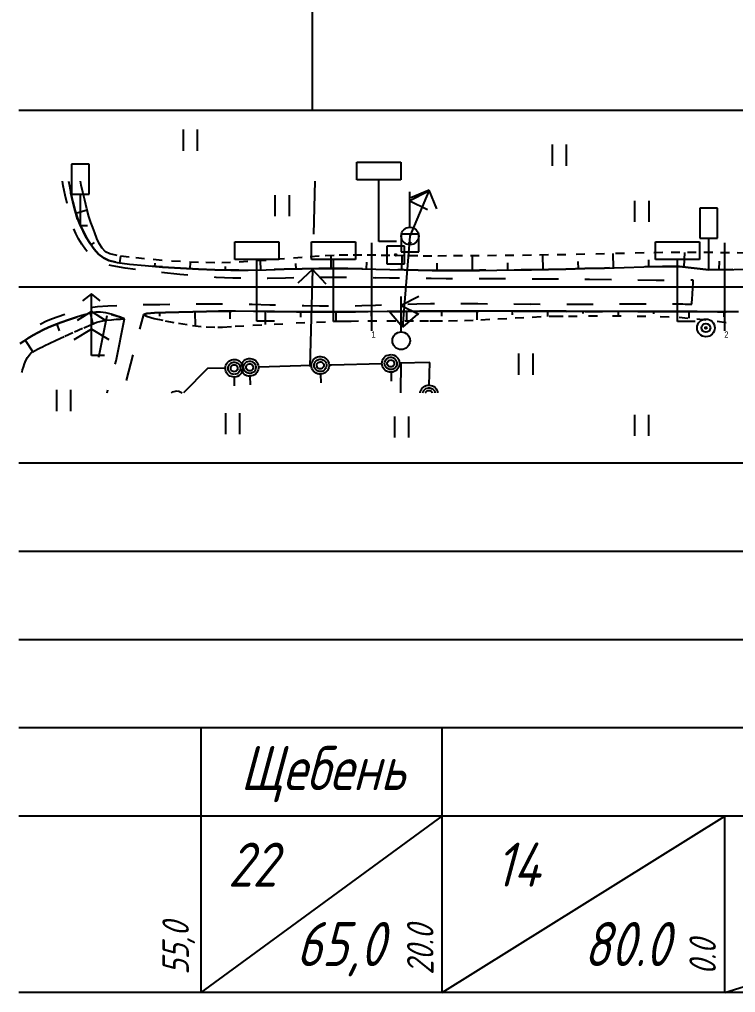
# Model space of a CAD drawing. Extents: x 2172 to 5772, y -842 to -248.
# Drawn here: x 2267.3 to 2307.8, y -662.5 to -607.3 of the extents above; entities that cross this region are included whole.
import ezdxf

# ---------------------------------------------------------------- set-up
doc = ezdxf.new("R2010")
doc.units = 0
doc.header["$MEASUREMENT"] = 0
for name, pattern in [('CONTI', [0]), ('STROT', [1.7, 0.5, -1.2]), ('TP0', [0])]:
    doc.linetypes.add(name, pattern=pattern)
doc.layers.get('0').update_dxf_attribs({"linetype": 'CONTINUOUS'})
for name, color, linetype in [('DEFAULT', 7, 'CONTI'), ('OTKOSDEFAULT', 32, 'CONTI'), ('SIT_LDEFAULT', 7, 'CONTI'), ('USLZNDEFAULT', 7, 'CONTI'), ('ОТМЕТКИ_КЮВЕТОВ', 7, 'CONTINUOUS')]:
    doc.layers.add(name, color=color, linetype=linetype)
doc.styles.add('SHRFT', font='TXT', dxfattribs={"width": 8.75})
doc.styles.add('ГОСТ', font='gost.TTF', dxfattribs={"oblique": 15, "height": 1})

# ---------------------------------------------------------------- blocks, each defined once
blk = doc.blocks.new('BL_22')
at = {"color": 0}
for radius in [2.5, 1.25, 0.25]:
    blk.add_circle((0, 0), radius, dxfattribs=at)
blk = doc.blocks.new('BL_13')
at = {"color": 0}
for p, q in [((-6.25, 17.5), (-6.25, 22.5)), ((-6.25, 22.5), (6.25, 22.5)), ((6.25, 22.5), (6.25, 17.5)), ((0, 17.5), (-6.25, 17.5)), ((0, 0), (0, 17.5)), ((6.25, 17.5), (0, 17.5)), ((5, 0), (0, 0))]:
    blk.add_line(p, q, dxfattribs=at)
blk = doc.blocks.new('BL_12')
at = {"color": 0}
for p, q in [((2.5, 17.5), (-2.5, 17.5)), ((-2.5, 17.5), (-2.5, 9)), ((2.5, 9), (2.5, 17.5)), ((-2.5, 9), (0, 9)), ((0, 0), (0, 9)), ((0, 9), (2.5, 9)), ((2, 0), (0, 0))]:
    blk.add_line(p, q, dxfattribs=at)
blk = doc.blocks.new('BL_4017')
at = {"color": 0}
for p, q in [((0, 2.5), (0, 12.5)), ((5, 12.5), (0, 10)), ((0, 10), (5, 7.5))]:
    blk.add_line(p, q, dxfattribs=at)
blk.add_circle((0, 0), 2.5, dxfattribs=at)
blk = doc.blocks.new('BL_105')
at = {"color": 0}
for p, q in [((0, 17.5), (-2.5, 15.5)), ((0, 12.5), (0, 17.5)), ((2.5, 15.5), (0, 17.5)), ((0, 12.5), (-4, 10)), ((0, 7.5), (0, 12.5)), ((4, 10), (0, 12.5)), ((0, 7.5), (-5, 4.5)), ((0, 0), (0, 7.5)), ((5, 4.5), (0, 7.5)), ((3.75, 0), (0, 0))]:
    blk.add_line(p, q, dxfattribs=at)
blk = doc.blocks.new('BL_27')
at = {"color": 0}
for p, q in [((2.5, 2.5), (-2.5, 2.5)), ((-2.5, 2.5), (-2.5, -2.5)), ((2.5, -2.5), (2.5, 2.5)), ((-2.5, -2.5), (2.5, -2.5))]:
    blk.add_line(p, q, dxfattribs=at)
blk.add_circle((0, 0), 0.25, dxfattribs=at)
blk = doc.blocks.new('BL_2011')
at = {"color": 0}
for p, q in [((0, 0), (0, 6)), ((4, 0), (4, 6))]:
    blk.add_line(p, q, dxfattribs=at)

msp = doc.modelspace()

# ---------------------------------------------------------------- linework, layer by layer
at = {"linetype": 'Continuous'}
msp.add_line((2283.848, -600.221), (2283.848, -612.478), dxfattribs=at)
at = {"linetype": 'TP0'}
for p, q in [((3107.228, -612.478), (2267.228, -612.478)), ((3107.228, -632.478), (2267.228, -632.478)), ((3107.228, -642.478), (2267.228, -642.478)), ((3107.228, -647.478), (2267.228, -647.478)), ((3107.228, -652.478), (2267.228, -652.478)), ((3107.228, -662.478), (2267.228, -662.478))]:
    msp.add_line(p, q, dxfattribs=at)
at = {"layer": 'DEFAULT', "color": 12, "linetype": 'CONTI'}
for p, q in [((2287.228, -624.978), (2287.228, -619.978)), ((2307.228, -624.979), (2307.228, -619.978)), ((2267.228, -622.478), (2362.546, -622.478))]:
    msp.add_line(p, q, dxfattribs=at)
at = {"layer": 'OTKOSDEFAULT', "color": 32}
for p, q in [((2270.05, -616.478, 43.195), (2270.099, -616.748, 43.193)), ((2270.099, -616.748, 43.193), (2270.184, -617.166, 43.191)), ((2270.184, -617.166, 43.191), (2270.294, -617.656, 43.187)), ((2270.294, -617.656, 43.187), (2270.423, -618.165, 43.184)), ((2270.423, -618.165, 43.184), (2270.567, -618.637, 43.181)), ((2270.464, -618.301), (2271.098, -618.109)), ((2270.567, -618.637, 43.181), (2270.722, -619.018, 43.178)), ((2270.722, -619.018, 43.178), (2270.888, -619.347, 43.169)), ((2270.888, -619.347, 43.169), (2271.071, -619.69, 43.159)), ((2271.071, -619.69, 43.159), (2271.275, -620.026, 43.149)), ((2271.325, -620.098), (2271.513, -619.969)), ((2271.275, -620.026, 43.149), (2271.499, -620.341, 43.14)), ((2271.499, -620.341, 43.14), (2271.751, -620.617, 43.131)), ((2271.751, -620.617, 43.131), (2272.027, -620.838, 43.122)), ((2272.027, -620.838, 43.122), (2272.334, -620.985, 43.114)), ((2272.334, -620.985, 43.114), (2272.8, -621.089, 43.121)), ((2272.956, -621.111), (2273.018, -620.734)), ((2276.941, -621.448), (2276.96, -621.074)), ((2280.94, -621.513), (2280.931, -620.998)), ((2284.938, -621.432), (2284.938, -620.702)), ((2286.938, -621.464), (2286.948, -621.073)), ((2288.94, -621.519), (2288.96, -620.712)), ((2292.938, -621.543), (2292.933, -620.717)), ((2296.937, -621.497), (2296.923, -620.675)), ((2298.937, -621.453), (2298.925, -621.048)), ((2300.935, -621.395), (2300.913, -620.594)), ((2302.934, -621.342), (2302.925, -620.947)), ((2304.93, -621.347), (2304.973, -620.529)), ((2306.921, -621.501), (2306.942, -621.022)), ((2272.8, -621.089, 43.121), (2273.502, -621.186, 43.132)), ((2273.502, -621.186, 43.132), (2274.381, -621.273, 43.145)), ((2274.381, -621.273, 43.145), (2275.369, -621.352, 43.16)), ((2274.945, -621.318), (2274.959, -621.131)), ((2275.369, -621.352, 43.16), (2276.4, -621.418, 43.175)), ((2276.4, -621.418, 43.175), (2277.41, -621.472, 43.19)), ((2277.41, -621.472, 43.19), (2278.334, -621.511, 43.204)), ((2278.334, -621.511, 43.204), (2279.24, -621.529, 43.211)), ((2278.94, -621.523), (2278.943, -621.315)), ((2279.24, -621.529, 43.211), (2280.222, -621.526, 43.219)), ((2280.222, -621.526, 43.219), (2281.245, -621.508, 43.227)), ((2281.245, -621.508, 43.227), (2282.273, -621.483, 43.236)), ((2282.273, -621.483, 43.236), (2283.278, -621.458, 43.244)), ((2282.938, -621.466), (2282.93, -621.151)), ((2283.278, -621.458, 43.244), (2284.224, -621.438, 43.251)), ((2284.224, -621.438, 43.251), (2285.077, -621.432, 43.258)), ((2285.077, -621.432, 43.258), (2285.873, -621.441, 43.275)), ((2285.873, -621.441, 43.275), (2286.669, -621.456, 43.292)), ((2286.669, -621.456, 43.292), (2287.463, -621.477, 43.309)), ((2287.463, -621.477, 43.309), (2288.26, -621.5, 43.326)), ((2288.26, -621.5, 43.326), (2289.056, -621.521, 43.343)), ((2289.056, -621.521, 43.343), (2289.851, -621.539, 43.36)), ((2289.851, -621.539, 43.36), (2290.647, -621.547, 43.377)), ((2290.647, -621.547, 43.377), (2291.481, -621.55, 43.385)), ((2290.939, -621.548), (2290.941, -621.138)), ((2291.481, -621.55, 43.385), (2292.381, -621.546, 43.393)), ((2292.381, -621.546, 43.393), (2293.33, -621.541, 43.401)), ((2293.33, -621.541, 43.401), (2294.308, -621.532, 43.41)), ((2294.308, -621.532, 43.41), (2295.297, -621.521, 43.419)), ((2294.937, -621.524), (2294.932, -621.112)), ((2295.297, -621.521, 43.419), (2296.281, -621.507, 43.428)), ((2296.281, -621.507, 43.428), (2297.24, -621.493, 43.437)), ((2297.24, -621.493, 43.437), (2298.231, -621.473, 43.449)), ((2298.231, -621.473, 43.449), (2299.299, -621.443, 43.462)), ((2299.299, -621.443, 43.462), (2300.412, -621.411, 43.475)), ((2300.412, -621.411, 43.475), (2301.537, -621.378, 43.488)), ((2301.537, -621.378, 43.488), (2302.642, -621.348, 43.502)), ((2302.642, -621.348, 43.502), (2303.697, -621.327, 43.514)), ((2303.697, -621.327, 43.514), (2304.668, -621.317, 43.526)), ((2304.668, -621.317, 43.526), (2306.32, -621.508, 43.647)), ((2306.32, -621.508, 43.647), (2311.098, -621.454, 43.58)), ((2270.052, -624.346, 43.138), (2269.609, -624.504, 43.134)), ((2270.507, -624.194, 43.142), (2270.052, -624.346, 43.138)), ((2270.941, -624.062, 43.145), (2270.507, -624.194, 43.142)), ((2271.317, -623.961, 43.149), (2270.941, -624.062, 43.145)), ((2271.278, -623.972), (2271.418, -624.576)), ((2271.602, -623.908, 43.151), (2271.317, -623.961, 43.149)), ((2271.859, -623.91, 43.142), (2271.602, -623.908, 43.151)), ((2272.155, -623.958, 43.131), (2271.859, -623.91, 43.142)), ((2272.46, -624.033, 43.12), (2272.155, -623.958, 43.131)), ((2272.749, -624.122, 43.11), (2272.46, -624.033, 43.12)), ((2272.991, -624.204, 43.101), (2272.749, -624.122, 43.11)), ((2273.156, -624.267, 43.095), (2272.991, -624.204, 43.101)), ((2273.219, -624.291, 43.092), (2273.156, -624.267, 43.095)), ((2274.48, -623.994, 43.128), (2274.317, -624.05, 43.126)), ((2274.912, -623.954, 43.132), (2274.48, -623.994, 43.128)), ((2275.54, -623.926, 43.138), (2274.912, -623.954, 43.132)), ((2275.198, -623.941), (2275.209, -624.139)), ((2276.291, -623.907, 43.145), (2275.54, -623.926, 43.138)), ((2277.092, -623.891, 43.153), (2276.291, -623.907, 43.145)), ((2277.869, -623.872, 43.16), (2277.092, -623.891, 43.153)), ((2277.196, -623.887), (2277.214, -624.679)), ((2278.546, -623.849, 43.167), (2277.869, -623.872, 43.16)), ((2278.809, -623.851, 43.171), (2278.546, -623.849, 43.167)), ((2279.513, -623.858, 43.181), (2278.809, -623.851, 43.171)), ((2279.193, -623.855), (2279.188, -624.293)), ((2280.527, -623.866, 43.196), (2279.513, -623.858, 43.181)), ((2281.721, -623.876, 43.213), (2280.527, -623.866, 43.196)), ((2281.192, -623.872), (2281.187, -624.617)), ((2282.966, -623.884, 43.231), (2281.721, -623.876, 43.213)), ((2284.131, -623.892, 43.247), (2282.966, -623.884, 43.231)), ((2283.191, -623.885), (2283.188, -624.199)), ((2285.087, -623.894, 43.261), (2284.131, -623.892, 43.247)), ((2285.995, -623.891, 43.278), (2285.087, -623.894, 43.261)), ((2285.192, -623.894), (2285.193, -624.431)), ((2287.035, -623.885, 43.298), (2285.995, -623.891, 43.278)), ((2288.107, -623.877, 43.318), (2287.035, -623.885, 43.298)), ((2287.192, -623.884), (2287.193, -624.144)), ((2289.113, -623.867, 43.337), (2288.107, -623.877, 43.318)), ((2289.955, -623.859, 43.353), (2289.113, -623.867, 43.337)), ((2289.191, -623.865), (2289.196, -624.397)), ((2290.532, -623.853, 43.364), (2289.955, -623.859, 43.353)), ((2290.747, -623.849, 43.368), (2290.532, -623.853, 43.364)), ((2290.995, -623.85, 43.37), (2290.747, -623.849, 43.368)), ((2291.661, -623.852, 43.375), (2290.995, -623.85, 43.37)), ((2291.189, -623.851), (2291.187, -624.129)), ((2292.63, -623.854, 43.383), (2291.661, -623.852, 43.375)), ((2293.789, -623.855, 43.391), (2292.63, -623.854, 43.383)), ((2293.188, -623.854), (2293.188, -624.354)), ((2295.026, -623.857, 43.401), (2293.789, -623.855, 43.391)), ((2296.224, -623.86, 43.41), (2295.026, -623.857, 43.401)), ((2295.188, -623.858), (2295.188, -624.054)), ((2297.27, -623.862, 43.418), (2296.224, -623.86, 43.41)), ((2297.187, -623.861), (2297.188, -624.151)), ((2298.254, -623.863, 43.433), (2297.27, -623.862, 43.418)), ((2299.32, -623.865, 43.45), (2298.254, -623.863, 43.433)), ((2299.187, -623.865), (2299.187, -623.996)), ((2300.433, -623.869, 43.467), (2299.32, -623.865, 43.45)), ((2301.559, -623.871, 43.485), (2300.433, -623.869, 43.467)), ((2301.187, -623.87), (2301.187, -624.124)), ((2302.662, -623.874, 43.502), (2301.559, -623.871, 43.485)), ((2303.71, -623.875, 43.519), (2302.662, -623.874, 43.502)), ((2303.187, -623.874), (2303.187, -624.011)), ((2304.664, -623.878, 43.534), (2303.71, -623.875, 43.519)), ((2305.671, -623.882, 43.525), (2304.664, -623.878, 43.534)), ((2305.187, -623.879), (2305.186, -624.251)), ((2306.825, -623.885, 43.515), (2305.671, -623.882, 43.525)), ((2308.016, -623.889, 43.505), (2306.825, -623.885, 43.515)), ((2307.186, -623.888), (2307.185, -624.184)), ((2268.617, -624.911, 43.125), (2268.331, -625.059, 43.121)), ((2268.894, -624.783, 43.128), (2268.617, -624.911, 43.125)), ((2269.211, -624.654, 43.131), (2268.894, -624.783, 43.128)), ((2269.609, -624.504, 43.134), (2269.211, -624.654, 43.131)), ((2269.376, -624.591), (2269.522, -624.975)), ((2267.767, -625.385, 43.114), (2267.519, -625.547, 43.111)), ((2268.042, -625.22, 43.118), (2267.767, -625.385, 43.114)), ((2268.331, -625.059, 43.121), (2268.042, -625.22, 43.118)), ((2267.519, -625.547, 43.111), (2267.307, -625.692, 43.109)), ((2267.595, -625.497), (2268.029, -626.159))]:
    msp.add_line(p, q, dxfattribs=at)
at = {"layer": 'OTKOSDEFAULT', "color": 32, "linetype": 'STROT'}
for p, q in [((2270.771, -616.708, 42.993), (2270.721, -616.478, 42.997)), ((2270.856, -617.107, 42.986), (2270.771, -616.708, 42.993)), ((2270.962, -617.571, 42.978), (2270.856, -617.107, 42.986)), ((2271.08, -618.046, 42.969), (2270.962, -617.571, 42.978)), ((2271.2, -618.482, 42.961), (2271.08, -618.046, 42.969)), ((2271.314, -618.821, 42.955), (2271.2, -618.482, 42.961)), ((2271.422, -619.112, 42.953), (2271.314, -618.821, 42.955)), ((2271.531, -619.422, 42.951), (2271.422, -619.112, 42.953)), ((2271.652, -619.734, 42.949), (2271.531, -619.422, 42.951)), ((2271.789, -620.028, 42.947), (2271.652, -619.734, 42.949)), ((2271.953, -620.284, 42.945), (2271.789, -620.028, 42.947)), ((2272.15, -620.486, 42.944), (2271.953, -620.284, 42.945)), ((2272.386, -620.614, 42.942), (2272.15, -620.486, 42.944)), ((2272.803, -620.704, 42.956), (2272.386, -620.614, 42.942)), ((2273.482, -620.798, 42.977), (2272.803, -620.704, 42.956)), ((2274.355, -620.891, 43.005), (2273.482, -620.798, 42.977)), ((2275.348, -620.975, 43.037), (2274.355, -620.891, 43.005)), ((2276.389, -621.046, 43.07), (2275.348, -620.975, 43.037)), ((2277.406, -621.096, 43.102), (2276.389, -621.046, 43.07)), ((2280.212, -621.048, 43.133), (2279.229, -621.1, 43.132)), ((2281.24, -620.975, 43.133), (2280.212, -621.048, 43.133)), ((2282.279, -620.889, 43.134), (2281.24, -620.975, 43.133)), ((2283.29, -620.806, 43.134), (2282.279, -620.889, 43.134)), ((2284.24, -620.738, 43.135), (2283.29, -620.806, 43.134)), ((2285.091, -620.695, 43.136), (2284.24, -620.738, 43.135)), ((2285.882, -620.68, 43.143), (2285.091, -620.695, 43.136)), ((2286.675, -620.677, 43.151), (2285.882, -620.68, 43.143)), ((2287.467, -620.685, 43.158), (2286.675, -620.677, 43.151)), ((2288.258, -620.699, 43.166), (2287.467, -620.685, 43.158)), ((2289.051, -620.715, 43.174), (2288.258, -620.699, 43.166)), ((2289.842, -620.727, 43.181), (2289.051, -620.715, 43.174)), ((2290.634, -620.73, 43.189), (2289.842, -620.727, 43.181)), ((2291.467, -620.727, 43.199), (2290.634, -620.73, 43.189)), ((2292.365, -620.722, 43.209), (2291.467, -620.727, 43.199)), ((2293.316, -620.714, 43.22), (2292.365, -620.722, 43.209)), ((2294.296, -620.706, 43.232), (2293.316, -620.714, 43.22)), ((2295.288, -620.696, 43.243), (2294.296, -620.706, 43.232)), ((2296.275, -620.684, 43.255), (2295.288, -620.696, 43.243)), ((2297.236, -620.671, 43.266), (2296.275, -620.684, 43.255)), ((2298.23, -620.654, 43.283), (2297.236, -620.671, 43.266)), ((2299.302, -620.632, 43.302), (2298.23, -620.654, 43.283)), ((2300.419, -620.605, 43.322), (2299.302, -620.632, 43.302)), ((2301.549, -620.58, 43.341), (2300.419, -620.605, 43.322)), ((2302.66, -620.556, 43.361), (2301.549, -620.58, 43.341)), ((2303.714, -620.538, 43.379), (2302.66, -620.556, 43.361)), ((2304.685, -620.529, 43.396), (2303.714, -620.538, 43.379)), ((2305.611, -620.529, 43.409), (2304.685, -620.529, 43.396)), ((2306.552, -620.536, 43.422), (2305.611, -620.529, 43.409)), ((2307.496, -620.547, 43.435), (2306.552, -620.536, 43.422)), ((2308.435, -620.561, 43.449), (2307.496, -620.547, 43.435)), ((2278.328, -621.116, 43.131), (2277.406, -621.096, 43.102)), ((2279.229, -621.1, 43.132), (2278.328, -621.116, 43.131)), ((2271.892, -624.422, 42.883), (2272.176, -624.374, 42.928)), ((2272.176, -624.374, 42.928), (2272.474, -624.34, 42.975)), ((2272.474, -624.34, 42.975), (2272.756, -624.315, 43.02)), ((2272.756, -624.315, 43.02), (2272.995, -624.3, 43.057)), ((2272.995, -624.3, 43.057), (2273.159, -624.293, 43.083)), ((2273.159, -624.293, 43.083), (2273.219, -624.291, 43.092)), ((2274.317, -624.05, 43.126), (2274.474, -624.138, 43.118)), ((2274.474, -624.138, 43.118), (2274.902, -624.262, 43.097)), ((2274.902, -624.262, 43.097), (2275.524, -624.404, 43.067)), ((2291.581, -624.404, 43.239), (2292.479, -624.382, 43.254)), ((2292.479, -624.382, 43.254), (2293.418, -624.343, 43.27)), ((2293.418, -624.343, 43.27), (2294.382, -624.294, 43.286)), ((2294.382, -624.294, 43.286), (2295.356, -624.239, 43.302)), ((2295.356, -624.239, 43.302), (2296.326, -624.188, 43.319)), ((2296.326, -624.188, 43.319), (2297.274, -624.146, 43.334)), ((2297.274, -624.146, 43.334), (2297.573, -624.141, 43.339)), ((2297.573, -624.141, 43.339), (2298.368, -624.133, 43.353)), ((2298.368, -624.133, 43.353), (2299.515, -624.124, 43.372)), ((2299.515, -624.124, 43.372), (2300.865, -624.122, 43.395)), ((2300.865, -624.122, 43.395), (2302.267, -624.13, 43.419)), ((2302.267, -624.13, 43.419), (2303.577, -624.155, 43.441)), ((2303.577, -624.155, 43.441), (2304.648, -624.202, 43.459)), ((2304.648, -624.202, 43.459), (2305.657, -624.291, 43.452)), ((2305.657, -624.291, 43.452), (2306.809, -624.428, 43.444)), ((2270.386, -625.027, 42.841), (2270.906, -624.794, 42.842)), ((2270.906, -624.794, 42.842), (2271.347, -624.603, 42.843)), ((2271.347, -624.603, 42.843), (2271.649, -624.485, 42.844)), ((2271.649, -624.485, 42.844), (2271.892, -624.422, 42.883)), ((2275.524, -624.404, 43.067), (2276.27, -624.544, 43.032)), ((2276.27, -624.544, 43.032), (2277.066, -624.664, 42.994)), ((2277.066, -624.664, 42.994), (2277.839, -624.744, 42.958)), ((2277.839, -624.744, 42.958), (2278.513, -624.771, 42.926)), ((2278.513, -624.771, 42.926), (2278.777, -624.756, 42.934)), ((2278.777, -624.756, 42.934), (2279.481, -624.714, 42.954)), ((2279.481, -624.714, 42.954), (2280.495, -624.655, 42.984)), ((2280.495, -624.655, 42.984), (2281.69, -624.591, 43.019)), ((2281.69, -624.591, 43.019), (2282.937, -624.525, 43.055)), ((2282.937, -624.525, 43.055), (2284.104, -624.47, 43.089)), ((2284.104, -624.47, 43.089), (2285.062, -624.433, 43.117)), ((2285.062, -624.433, 43.117), (2285.971, -624.414, 43.135)), ((2285.971, -624.414, 43.135), (2287.015, -624.402, 43.155)), ((2287.015, -624.402, 43.155), (2288.09, -624.397, 43.175)), ((2288.09, -624.397, 43.175), (2289.1, -624.396, 43.194)), ((2289.1, -624.396, 43.194), (2289.944, -624.397, 43.21)), ((2289.944, -624.397, 43.21), (2290.525, -624.401, 43.221)), ((2290.525, -624.401, 43.221), (2290.739, -624.402, 43.225)), ((2290.739, -624.402, 43.225), (2291.581, -624.404, 43.239)), ((2306.809, -624.428, 43.444), (2307.998, -624.588, 43.435)), ((2269.347, -625.507, 42.838), (2269.846, -625.274, 42.84)), ((2269.846, -625.274, 42.84), (2270.386, -625.027, 42.841)), ((2268.16, -626.077, 42.842), (2268.296, -626.004, 42.841)), ((2268.296, -626.004, 42.841), (2268.436, -625.936, 42.84)), ((2268.436, -625.936, 42.84), (2268.578, -625.872, 42.838)), ((2268.578, -625.872, 42.838), (2268.714, -625.808, 42.837)), ((2268.714, -625.808, 42.837), (2268.949, -625.695, 42.838)), ((2268.949, -625.695, 42.838), (2269.347, -625.507, 42.838)), ((2267.636, -626.653, 42.821), (2267.722, -626.481, 42.834)), ((2267.722, -626.481, 42.834), (2267.814, -626.347, 42.846)), ((2267.814, -626.347, 42.846), (2267.916, -626.245, 42.845)), ((2267.916, -626.245, 42.845), (2268.032, -626.155, 42.844)), ((2268.032, -626.155, 42.844), (2268.16, -626.077, 42.842)), ((2267.446, -627.182, 42.781), (2267.496, -627.023, 42.793)), ((2267.496, -627.023, 42.793), (2267.56, -626.841, 42.806)), ((2267.56, -626.841, 42.806), (2267.636, -626.653, 42.821)), ((2267.402, -627.333, 42.77), (2267.414, -627.291, 42.773)), ((2267.414, -627.291, 42.773), (2267.446, -627.182, 42.781))]:
    msp.add_line(p, q, dxfattribs=at)
at = {"layer": 'SIT_LDEFAULT', "color": 7}
for p, q in [((2269.752, -616.746), (2269.697, -616.478)), ((2284.008, -616.478), (2283.926, -619.496)), ((2269.862, -617.284), (2269.75, -616.746)), ((2270.186, -617.166), (2270.172, -617.103)), ((2270.294, -617.656), (2270.184, -617.166)), ((2290.49, -617.002), (2289.395, -619.595)), ((2290.49, -617.002), (2289.442, -617.428)), ((2290.917, -618.05), (2290.49, -617.002)), ((2269.965, -617.744), (2269.862, -617.284)), ((2270.423, -618.165), (2270.294, -617.656)), ((2270.565, -618.638), (2270.421, -618.166)), ((2270.722, -619.018), (2270.567, -618.637)), ((2270.458, -619.46), (2270.357, -619.189)), ((2270.888, -619.347), (2270.722, -619.018)), ((2271.069, -619.691), (2270.886, -619.348)), ((2270.614, -619.758), (2270.458, -619.46)), ((2270.795, -620.062), (2270.614, -619.758)), ((2271.275, -620.026), (2271.071, -619.69)), ((2289.395, -619.595), (2288.962, -624.761)), ((2271.002, -620.355), (2270.795, -620.062)), ((2271.109, -620.48), (2271.002, -620.355)), ((2271.499, -620.341), (2271.275, -620.026)), ((2271.751, -620.617), (2271.499, -620.341)), ((2272.027, -620.838), (2271.751, -620.617)), ((2272.334, -620.985), (2272.027, -620.838)), ((2272.722, -621.074), (2272.333, -620.988)), ((2272.519, -621.288), (2272.352, -621.251)), ((2273.254, -621.408), (2272.519, -621.288)), ((2273.833, -621.486), (2273.254, -621.408)), ((2275.369, -621.351), (2274.71, -621.298)), ((2276.4, -621.418), (2275.369, -621.352)), ((2277.41, -621.472), (2276.4, -621.418)), ((2278.333, -621.509), (2277.41, -621.47)), ((2279.24, -621.529), (2278.334, -621.513)), ((2279.703, -621.526), (2279.239, -621.527)), ((2282.273, -621.483), (2281.703, -621.497)), ((2283.278, -621.458), (2282.273, -621.483)), ((2283.871, -621.496), (2283.049, -622.274)), ((2284.224, -621.438), (2283.278, -621.458)), ((2283.871, -621.496), (2283.721, -626.989)), ((2284.65, -622.318), (2283.871, -621.496)), ((2285.077, -621.432), (2284.224, -621.438)), ((2285.873, -621.441), (2285.077, -621.432)), ((2286.669, -621.456), (2285.873, -621.441)), ((2286.701, -621.456), (2286.669, -621.456)), ((2289.056, -621.521), (2288.7, -621.511)), ((2289.851, -621.539), (2289.057, -621.523)), ((2290.647, -621.547), (2289.851, -621.539)), ((2291.481, -621.55), (2290.647, -621.547)), ((2292.381, -621.546), (2291.481, -621.55)), ((2293.33, -621.541), (2292.381, -621.546)), ((2293.7, -621.537), (2293.33, -621.539)), ((2296.281, -621.507), (2295.701, -621.516)), ((2297.24, -621.491), (2296.281, -621.505)), ((2298.231, -621.473), (2297.24, -621.493)), ((2299.299, -621.443), (2298.231, -621.473)), ((2300.412, -621.411), (2299.299, -621.443)), ((2300.701, -621.403), (2300.412, -621.411)), ((2303.697, -621.325), (2302.698, -621.345)), ((2304.668, -621.317), (2303.697, -621.327)), ((2306.32, -621.508), (2304.668, -621.317)), ((2307.685, -621.495), (2306.321, -621.51)), ((2276.346, -621.776), (2275.321, -621.668)), ((2276.813, -621.818), (2276.346, -621.776)), ((2278.412, -621.942), (2278.311, -621.934)), ((2279.353, -621.982), (2278.412, -621.942)), ((2279.807, -621.99), (2279.354, -621.984)), ((2281.336, -621.994), (2281.309, -621.994)), ((2282.333, -621.98), (2281.336, -621.994)), ((2282.809, -621.971), (2282.333, -621.978)), ((2285.054, -621.948), (2284.31, -621.95)), ((2285.807, -621.951), (2285.054, -621.946)), ((2287.433, -621.976), (2287.309, -621.974)), ((2288.225, -621.984), (2287.433, -621.974)), ((2288.808, -621.993), (2288.226, -621.986)), ((2290.604, -622.012), (2290.31, -622.009)), ((2291.437, -622.017), (2290.604, -622.012)), ((2291.809, -622.016), (2291.437, -622.015)), ((2294.266, -622.026), (2293.308, -622.025)), ((2294.808, -622.029), (2294.266, -622.028)), ((2297.203, -622.04), (2296.309, -622.035)), ((2297.807, -622.047), (2297.203, -622.04)), ((2299.57, -622.064), (2299.309, -622.061)), ((2300.807, -622.079), (2299.57, -622.064)), ((2303.353, -622.11), (2302.308, -622.099)), ((2303.807, -622.117), (2303.354, -622.112)), ((2305.436, -622.099), (2305.307, -622.102)), ((2305.434, -622.257), (2305.44, -622.098)), ((2305.397, -622.871), (2305.417, -622.552)), ((2305.417, -622.552), (2305.434, -622.257)), ((2305.364, -623.381), (2305.378, -623.167)), ((2305.378, -623.167), (2305.397, -622.871)), ((2271.288, -623.647), (2271.697, -623.588)), ((2271.698, -623.59), (2272.275, -623.551)), ((2272.275, -623.551), (2272.781, -623.53)), ((2274.28, -623.484), (2275.213, -623.468)), ((2275.213, -623.468), (2275.782, -623.461)), ((2277.282, -623.446), (2277.481, -623.446)), ((2277.481, -623.444), (2278.497, -623.439)), ((2278.497, -623.439), (2278.781, -623.44)), ((2280.279, -623.458), (2280.451, -623.462)), ((2280.451, -623.462), (2281.445, -623.487)), ((2281.445, -623.487), (2281.78, -623.496)), ((2283.28, -623.538), (2283.379, -623.54)), ((2283.378, -623.538), (2284.274, -623.557)), ((2284.275, -623.559), (2284.78, -623.561)), ((2286.28, -623.545), (2286.661, -623.536)), ((2286.662, -623.538), (2287.443, -623.514)), ((2287.443, -623.514), (2287.78, -623.503)), ((2289.279, -623.453), (2289.785, -623.438)), ((2289.785, -623.438), (2290.566, -623.426)), ((2290.566, -623.426), (2290.776, -623.427)), ((2292.279, -623.424), (2292.293, -623.424)), ((2292.293, -623.424), (2293.248, -623.428)), ((2293.248, -623.428), (2293.778, -623.431)), ((2295.276, -623.444), (2296.24, -623.449)), ((2296.239, -623.448), (2296.779, -623.449)), ((2298.276, -623.451), (2298.3, -623.451)), ((2298.3, -623.451), (2299.593, -623.451)), ((2299.593, -623.451), (2299.777, -623.45)), ((2301.275, -623.447), (2302.266, -623.446)), ((2302.266, -623.446), (2302.778, -623.446)), ((2304.276, -623.445), (2304.579, -623.445)), ((2304.578, -623.443), (2304.703, -623.445)), ((2304.703, -623.445), (2304.846, -623.448)), ((2304.846, -623.448), (2304.995, -623.453)), ((2304.995, -623.453), (2305.134, -623.457)), ((2305.134, -623.457), (2305.249, -623.46)), ((2305.249, -623.46), (2305.33, -623.464)), ((2305.33, -623.464), (2305.36, -623.465)), ((2305.36, -623.465), (2305.364, -623.381)), ((2268.767, -624.426), (2269.081, -624.297)), ((2269.081, -624.297), (2269.455, -624.154)), ((2269.455, -624.154), (2269.838, -624.024)), ((2269.609, -624.506), (2270.052, -624.348)), ((2270.052, -624.346), (2270.507, -624.194)), ((2270.507, -624.194), (2270.528, -624.188)), ((2271.76, -626.469), (2272.238, -624.094)), ((2272.476, -624.037), (2272.748, -624.12)), ((2272.74, -626.667), (2273.219, -624.291)), ((2272.749, -624.122), (2272.991, -624.204)), ((2272.991, -624.204), (2273.156, -624.267)), ((2273.156, -624.267), (2273.219, -624.291)), ((2274.096, -624.884), (2274.317, -624.05)), ((2274.317, -624.05), (2274.48, -623.994)), ((2274.48, -623.994), (2274.912, -623.954)), ((2274.912, -623.954), (2275.54, -623.926)), ((2275.54, -623.926), (2276.291, -623.907)), ((2276.291, -623.905), (2277.092, -623.889)), ((2277.092, -623.891), (2277.869, -623.872)), ((2277.869, -623.872), (2278.546, -623.849)), ((2278.546, -623.849), (2278.809, -623.851)), ((2278.809, -623.849), (2279.306, -623.855)), ((2281.304, -623.872), (2281.721, -623.876)), ((2281.721, -623.878), (2282.966, -623.886)), ((2282.966, -623.884), (2284.131, -623.892)), ((2284.131, -623.892), (2285.087, -623.894)), ((2285.087, -623.892), (2285.995, -623.89)), ((2285.995, -623.891), (2286.304, -623.89)), ((2288.962, -624.761), (2288.231, -623.896)), ((2288.304, -623.877), (2289.114, -623.869)), ((2289.825, -624.03), (2288.962, -624.761)), ((2289.113, -623.867), (2289.955, -623.859)), ((2289.955, -623.859), (2290.532, -623.853)), ((2290.532, -623.853), (2290.747, -623.849)), ((2290.747, -623.849), (2290.995, -623.85)), ((2290.995, -623.85), (2291.661, -623.852)), ((2291.661, -623.852), (2292.63, -623.854)), ((2292.63, -623.854), (2293.304, -623.855)), ((2295.306, -623.859), (2296.224, -623.86)), ((2296.224, -623.86), (2297.27, -623.862)), ((2297.27, -623.864), (2298.255, -623.865)), ((2298.254, -623.861), (2299.319, -623.863)), ((2299.32, -623.867), (2300.304, -623.87)), ((2302.304, -623.875), (2302.663, -623.876)), ((2302.662, -623.874), (2303.71, -623.875)), ((2303.71, -623.875), (2304.664, -623.878)), ((2304.664, -623.878), (2305.671, -623.882)), ((2305.671, -623.882), (2306.825, -623.885)), ((2306.825, -623.885), (2307.304, -623.888)), ((2268.331, -625.059), (2268.617, -624.911)), ((2268.448, -624.589), (2268.481, -624.57)), ((2268.481, -624.57), (2268.767, -624.426)), ((2268.617, -624.911), (2268.894, -624.783)), ((2268.894, -624.783), (2269.211, -624.654)), ((2269.211, -624.652), (2269.608, -624.502)), ((2267.519, -625.547), (2267.767, -625.385)), ((2267.767, -625.385), (2268.042, -625.22)), ((2268.042, -625.22), (2268.331, -625.059)), ((2267.307, -625.692), (2267.519, -625.547)), ((2273.328, -627.785), (2273.711, -626.336)), ((2279.369, -626.595), (2279.459, -626.591)), ((2279.459, -626.591), (2279.547, -626.604)), ((2280.078, -626.596), (2280.161, -626.561)), ((2280.161, -626.561), (2280.248, -626.541)), ((2280.248, -626.541), (2280.338, -626.538)), ((2280.338, -626.538), (2280.427, -626.55)), ((2280.427, -626.55), (2280.512, -626.578)), ((2280.512, -626.578), (2280.59, -626.621)), ((2283.936, -626.596), (2284.001, -626.535)), ((2284.001, -626.535), (2284.076, -626.486)), ((2284.076, -626.486), (2284.158, -626.451)), ((2284.158, -626.451), (2284.246, -626.431)), ((2284.204, -626.594), (2284.278, -626.579)), ((2284.246, -626.431), (2284.335, -626.428)), ((2284.278, -626.579), (2284.354, -626.58)), ((2284.335, -626.428), (2284.424, -626.44)), ((2284.354, -626.58), (2284.427, -626.597)), ((2284.424, -626.44), (2284.509, -626.468)), ((2284.509, -626.468), (2284.588, -626.511)), ((2284.588, -626.511), (2284.658, -626.568)), ((2284.658, -626.568), (2284.716, -626.635)), ((2287.841, -626.639), (2287.88, -626.558)), ((2287.88, -626.558), (2287.933, -626.486)), ((2287.933, -626.486), (2287.998, -626.424)), ((2287.998, -626.424), (2288.073, -626.375)), ((2288.021, -626.616), (2288.071, -626.559)), ((2288.071, -626.559), (2288.132, -626.514)), ((2288.073, -626.375), (2288.156, -626.341)), ((2288.132, -626.514), (2288.202, -626.484)), ((2288.156, -626.341), (2288.243, -626.321)), ((2288.202, -626.484), (2288.276, -626.469)), ((2288.243, -626.321), (2288.333, -626.318)), ((2288.276, -626.469), (2288.351, -626.47)), ((2288.333, -626.318), (2288.422, -626.33)), ((2288.351, -626.47), (2288.425, -626.487)), ((2288.422, -626.33), (2288.507, -626.358)), ((2288.425, -626.487), (2288.493, -626.52)), ((2288.493, -626.52), (2288.553, -626.567)), ((2288.507, -626.358), (2288.586, -626.401)), ((2288.553, -626.567), (2288.601, -626.625)), ((2288.586, -626.401), (2288.655, -626.458)), ((2288.655, -626.458), (2288.714, -626.525)), ((2288.714, -626.525), (2288.76, -626.603)), ((2272.685, -626.863), (2272.74, -626.667)), ((2277.92, -627.103), (2276.569, -628.478)), ((2278.933, -627.095), (2277.92, -627.103)), ((2278.933, -627.088), (2278.942, -626.999)), ((2278.941, -627.177), (2278.933, -627.088)), ((2278.942, -626.999), (2278.966, -626.913)), ((2278.966, -626.913), (2279.006, -626.832)), ((2279.006, -626.832), (2279.059, -626.76)), ((2279.059, -626.76), (2279.124, -626.698)), ((2279.084, -627.104), (2279.089, -627.029)), ((2279.095, -627.179), (2279.084, -627.104)), ((2279.089, -627.029), (2279.11, -626.956)), ((2279.11, -626.956), (2279.147, -626.89)), ((2279.124, -626.698), (2279.199, -626.649)), ((2279.147, -626.89), (2279.197, -626.833)), ((2279.197, -626.833), (2279.258, -626.788)), ((2279.199, -626.649), (2279.281, -626.615)), ((2279.235, -627.067), (2279.25, -627.012)), ((2279.236, -627.124), (2279.235, -627.067)), ((2279.253, -627.178), (2279.236, -627.124)), ((2279.25, -627.012), (2279.279, -626.963)), ((2279.258, -626.788), (2279.327, -626.757)), ((2279.279, -626.963), (2279.321, -626.925)), ((2279.281, -626.615), (2279.369, -626.595)), ((2279.321, -626.925), (2279.373, -626.9)), ((2279.327, -626.757), (2279.401, -626.742)), ((2279.373, -626.9), (2279.429, -626.891)), ((2279.401, -626.742), (2279.477, -626.744)), ((2279.429, -626.891), (2279.485, -626.898)), ((2279.477, -626.744), (2279.551, -626.761)), ((2279.485, -626.898), (2279.538, -626.92)), ((2279.538, -626.92), (2279.581, -626.956)), ((2279.547, -626.604), (2279.632, -626.632)), ((2279.551, -626.761), (2279.619, -626.794)), ((2279.581, -626.956), (2279.613, -627.004)), ((2279.613, -627.004), (2279.631, -627.058)), ((2279.632, -627.115), (2279.617, -627.17)), ((2279.619, -626.794), (2279.678, -626.841)), ((2279.631, -627.058), (2279.632, -627.115)), ((2279.632, -626.632), (2279.711, -626.675)), ((2279.678, -626.841), (2279.726, -626.899)), ((2279.711, -626.675), (2279.781, -626.731)), ((2279.726, -626.899), (2279.761, -626.967)), ((2279.761, -626.967), (2279.78, -627.04)), ((2279.783, -627.115), (2279.769, -627.19)), ((2279.78, -627.04), (2279.783, -627.115)), ((2279.781, -626.731), (2279.839, -626.799)), ((2279.813, -627.034), (2279.821, -626.945)), ((2279.82, -627.124), (2279.813, -627.034)), ((2279.844, -627.21), (2279.82, -627.124)), ((2279.821, -626.945), (2279.845, -626.859)), ((2279.839, -626.799), (2279.885, -626.876)), ((2279.845, -626.859), (2279.885, -626.778)), ((2279.885, -626.778), (2279.938, -626.706)), ((2279.885, -626.876), (2279.916, -626.96)), ((2279.931, -627.138), (2279.915, -627.226)), ((2279.916, -626.96), (2279.932, -627.049)), ((2279.932, -627.049), (2279.931, -627.138)), ((2279.938, -626.706), (2280.003, -626.645)), ((2279.963, -627.05), (2279.968, -626.975)), ((2279.974, -627.125), (2279.963, -627.05)), ((2279.968, -626.975), (2279.99, -626.902)), ((2280.001, -627.196), (2279.974, -627.125)), ((2279.99, -626.902), (2280.026, -626.836)), ((2280.003, -626.645), (2280.078, -626.596)), ((2280.026, -626.836), (2280.076, -626.779)), ((2280.076, -626.779), (2280.137, -626.734)), ((2280.114, -627.013), (2280.129, -626.958)), ((2280.115, -627.07), (2280.114, -627.013)), ((2280.133, -627.124), (2280.115, -627.07)), ((2280.129, -626.958), (2280.159, -626.91)), ((2280.165, -627.172), (2280.133, -627.124)), ((2280.137, -626.734), (2280.206, -626.704)), ((2280.159, -626.91), (2280.201, -626.871)), ((2280.201, -626.871), (2280.252, -626.847)), ((2280.206, -626.704), (2280.28, -626.689)), ((2280.252, -626.847), (2280.308, -626.837)), ((2280.28, -626.689), (2280.356, -626.69)), ((2280.308, -626.837), (2280.365, -626.844)), ((2280.356, -626.69), (2280.43, -626.707)), ((2280.365, -626.844), (2280.417, -626.866)), ((2280.417, -626.866), (2280.461, -626.903)), ((2280.43, -626.707), (2280.498, -626.74)), ((2280.461, -626.903), (2280.493, -626.95)), ((2280.496, -627.116), (2280.467, -627.165)), ((2280.493, -626.95), (2280.51, -627.004)), ((2280.511, -627.061), (2280.496, -627.116)), ((2280.498, -626.74), (2280.557, -626.787)), ((2280.51, -627.004), (2280.511, -627.061)), ((2280.557, -626.787), (2280.605, -626.845)), ((2280.59, -626.621), (2280.66, -626.678)), ((2280.605, -626.845), (2280.64, -626.913)), ((2280.648, -627.136), (2280.619, -627.206)), ((2280.64, -626.913), (2280.659, -626.986)), ((2280.662, -627.062), (2280.648, -627.136)), ((2280.659, -626.986), (2280.662, -627.062)), ((2280.66, -626.678), (2280.719, -626.745)), ((2280.719, -626.745), (2280.764, -626.823)), ((2280.764, -626.823), (2280.795, -626.907)), ((2280.81, -627.085), (2280.794, -627.173)), ((2280.795, -626.907), (2280.811, -626.995)), ((2280.811, -626.995), (2280.81, -627.085)), ((2283.811, -626.941), (2280.812, -627.023)), ((2283.81, -626.924), (2283.819, -626.835)), ((2283.818, -627.014), (2283.81, -626.924)), ((2283.841, -627.1), (2283.818, -627.014)), ((2283.819, -626.835), (2283.843, -626.749)), ((2283.88, -627.181), (2283.841, -627.1)), ((2283.843, -626.749), (2283.882, -626.668)), ((2283.882, -626.668), (2283.936, -626.596)), ((2283.961, -626.94), (2283.966, -626.865)), ((2283.972, -627.015), (2283.961, -626.94)), ((2283.966, -626.865), (2283.987, -626.792)), ((2283.998, -627.086), (2283.972, -627.015)), ((2283.987, -626.792), (2284.024, -626.726)), ((2284.04, -627.149), (2283.998, -627.086)), ((2284.024, -626.726), (2284.074, -626.669)), ((2284.074, -626.669), (2284.135, -626.624)), ((2284.112, -626.903), (2284.126, -626.848)), ((2284.113, -626.96), (2284.112, -626.903)), ((2284.13, -627.014), (2284.113, -626.96)), ((2284.126, -626.848), (2284.156, -626.8)), ((2284.162, -627.062), (2284.13, -627.014)), ((2284.135, -626.624), (2284.204, -626.594)), ((2284.156, -626.8), (2284.198, -626.761)), ((2284.206, -627.098), (2284.162, -627.062)), ((2284.198, -626.761), (2284.249, -626.737)), ((2284.258, -627.12), (2284.206, -627.098)), ((2284.249, -626.737), (2284.306, -626.727)), ((2284.315, -627.127), (2284.258, -627.12)), ((2284.306, -626.727), (2284.362, -626.734)), ((2284.371, -627.118), (2284.315, -627.127)), ((2284.362, -626.734), (2284.414, -626.756)), ((2284.422, -627.093), (2284.371, -627.118)), ((2284.414, -626.756), (2284.458, -626.793)), ((2284.464, -627.055), (2284.422, -627.093)), ((2284.427, -626.597), (2284.496, -626.63)), ((2284.458, -626.793), (2284.49, -626.84)), ((2284.494, -627.006), (2284.464, -627.055)), ((2284.49, -626.84), (2284.508, -626.894)), ((2284.509, -626.951), (2284.494, -627.006)), ((2284.496, -626.63), (2284.555, -626.677)), ((2284.508, -626.894), (2284.509, -626.951)), ((2284.555, -626.677), (2284.603, -626.735)), ((2284.617, -627.096), (2284.573, -627.158)), ((2284.603, -626.735), (2284.637, -626.803)), ((2284.646, -627.026), (2284.617, -627.096)), ((2284.637, -626.803), (2284.657, -626.876)), ((2284.659, -626.952), (2284.646, -627.026)), ((2284.657, -626.876), (2284.659, -626.952)), ((2284.716, -626.635), (2284.762, -626.713)), ((2284.792, -627.063), (2284.76, -627.146)), ((2284.762, -626.713), (2284.793, -626.797)), ((2284.808, -626.975), (2284.792, -627.063)), ((2284.793, -626.797), (2284.808, -626.885)), ((2284.808, -626.885), (2284.808, -626.975)), ((2284.947, -626.911), (2284.81, -626.915)), ((2287.809, -626.831), (2284.947, -626.909)), ((2287.808, -626.814), (2287.816, -626.725)), ((2287.815, -626.904), (2287.808, -626.814)), ((2287.839, -626.99), (2287.815, -626.904)), ((2287.816, -626.725), (2287.841, -626.639)), ((2287.877, -627.071), (2287.839, -626.99)), ((2287.93, -627.144), (2287.877, -627.071)), ((2287.994, -627.206), (2287.93, -627.144)), ((2287.958, -626.83), (2287.963, -626.755)), ((2287.969, -626.905), (2287.958, -626.83)), ((2287.963, -626.755), (2287.985, -626.682)), ((2287.996, -626.976), (2287.969, -626.905)), ((2287.985, -626.682), (2288.021, -626.616)), ((2288.037, -627.039), (2287.996, -626.976)), ((2288.092, -627.092), (2288.037, -627.039)), ((2288.156, -627.132), (2288.092, -627.092)), ((2288.109, -626.793), (2288.124, -626.738)), ((2288.111, -626.85), (2288.109, -626.793)), ((2288.128, -626.904), (2288.111, -626.85)), ((2288.124, -626.738), (2288.154, -626.69)), ((2288.16, -626.951), (2288.128, -626.904)), ((2288.154, -626.69), (2288.196, -626.651)), ((2288.227, -627.158), (2288.156, -627.132)), ((2288.204, -626.988), (2288.16, -626.951)), ((2288.196, -626.651), (2288.247, -626.627)), ((2288.256, -627.01), (2288.204, -626.988)), ((2288.247, -626.627), (2288.303, -626.617)), ((2288.313, -627.017), (2288.256, -627.01)), ((2288.303, -626.617), (2288.36, -626.624)), ((2288.369, -627.008), (2288.313, -627.017)), ((2288.36, -626.624), (2288.412, -626.646)), ((2288.42, -626.983), (2288.369, -627.008)), ((2288.45, -627.137), (2288.378, -627.16)), ((2288.412, -626.646), (2288.456, -626.683)), ((2288.462, -626.944), (2288.42, -626.983)), ((2288.515, -627.099), (2288.45, -627.137)), ((2288.456, -626.683), (2288.488, -626.73)), ((2288.492, -626.896), (2288.462, -626.944)), ((2288.488, -626.73), (2288.505, -626.784)), ((2288.506, -626.841), (2288.492, -626.896)), ((2288.505, -626.784), (2288.506, -626.841)), ((2288.571, -627.048), (2288.515, -627.099)), ((2288.614, -626.986), (2288.571, -627.048)), ((2288.601, -626.625), (2288.635, -626.693)), ((2288.644, -626.916), (2288.614, -626.986)), ((2288.635, -626.693), (2288.654, -626.766)), ((2288.657, -626.842), (2288.644, -626.916)), ((2288.711, -627.113), (2288.651, -627.18)), ((2288.654, -626.766), (2288.657, -626.842)), ((2288.757, -627.036), (2288.711, -627.113)), ((2288.789, -626.953), (2288.757, -627.036)), ((2288.76, -626.603), (2288.791, -626.687)), ((2288.806, -626.865), (2288.789, -626.953)), ((2288.791, -626.687), (2288.806, -626.775)), ((2288.806, -626.775), (2288.806, -626.865)), ((2290.519, -626.758), (2288.808, -626.805)), ((2288.877, -626.759), (2288.852, -628.478)), ((2290.482, -628.046), (2290.519, -626.758)), ((2278.964, -627.264), (2278.941, -627.177)), ((2279.003, -627.345), (2278.964, -627.264)), ((2279.055, -627.418), (2279.003, -627.345)), ((2279.12, -627.48), (2279.055, -627.418)), ((2279.122, -627.25), (2279.095, -627.179)), ((2279.194, -627.53), (2279.12, -627.48)), ((2279.163, -627.313), (2279.122, -627.25)), ((2279.217, -627.366), (2279.163, -627.313)), ((2279.276, -627.566), (2279.194, -627.53)), ((2279.281, -627.406), (2279.217, -627.366)), ((2279.285, -627.225), (2279.253, -627.178)), ((2279.364, -627.586), (2279.276, -627.566)), ((2279.353, -627.431), (2279.281, -627.406)), ((2279.329, -627.262), (2279.285, -627.225)), ((2279.382, -627.284), (2279.329, -627.262)), ((2279.428, -627.441), (2279.353, -627.431)), ((2279.453, -627.59), (2279.364, -627.586)), ((2279.438, -627.291), (2279.382, -627.284)), ((2279.503, -627.434), (2279.428, -627.441)), ((2279.494, -627.281), (2279.438, -627.291)), ((2279.438, -627.591), (2279.442, -628.092)), ((2279.542, -627.579), (2279.453, -627.59)), ((2279.545, -627.257), (2279.494, -627.281)), ((2279.575, -627.411), (2279.503, -627.434)), ((2279.627, -627.552), (2279.542, -627.579)), ((2279.588, -627.218), (2279.545, -627.257)), ((2279.641, -627.373), (2279.575, -627.411)), ((2279.617, -627.17), (2279.588, -627.218)), ((2279.707, -627.51), (2279.627, -627.552)), ((2279.696, -627.322), (2279.641, -627.373)), ((2279.74, -627.26), (2279.696, -627.322)), ((2279.777, -627.454), (2279.707, -627.51)), ((2279.769, -627.19), (2279.74, -627.26)), ((2279.836, -627.387), (2279.777, -627.454)), ((2279.883, -627.31), (2279.836, -627.387)), ((2279.882, -627.291), (2279.844, -627.21)), ((2279.934, -627.364), (2279.882, -627.291)), ((2279.915, -627.226), (2279.883, -627.31)), ((2279.999, -627.426), (2279.934, -627.364)), ((2280.073, -627.476), (2279.999, -627.426)), ((2280.042, -627.259), (2280.001, -627.196)), ((2280.096, -627.312), (2280.042, -627.259)), ((2280.156, -627.512), (2280.073, -627.476)), ((2280.161, -627.352), (2280.096, -627.312)), ((2280.243, -627.532), (2280.156, -627.512)), ((2280.232, -627.378), (2280.161, -627.352)), ((2280.208, -627.208), (2280.165, -627.172)), ((2280.261, -627.23), (2280.208, -627.208)), ((2280.307, -627.387), (2280.232, -627.378)), ((2280.332, -627.537), (2280.243, -627.532)), ((2280.317, -627.237), (2280.261, -627.23)), ((2280.382, -627.38), (2280.307, -627.387)), ((2280.373, -627.228), (2280.317, -627.237)), ((2280.325, -627.537), (2280.34, -628.036)), ((2280.421, -627.525), (2280.332, -627.537)), ((2280.425, -627.203), (2280.373, -627.228)), ((2280.454, -627.357), (2280.382, -627.38)), ((2280.507, -627.498), (2280.421, -627.525)), ((2280.467, -627.165), (2280.425, -627.203)), ((2280.52, -627.319), (2280.454, -627.357)), ((2280.586, -627.456), (2280.507, -627.498)), ((2280.576, -627.268), (2280.52, -627.319)), ((2280.619, -627.206), (2280.576, -627.268)), ((2280.656, -627.4), (2280.586, -627.456)), ((2280.716, -627.333), (2280.656, -627.4)), ((2280.762, -627.256), (2280.716, -627.333)), ((2280.794, -627.173), (2280.762, -627.256)), ((2283.932, -627.254), (2283.88, -627.181)), ((2283.996, -627.316), (2283.932, -627.254)), ((2284.071, -627.366), (2283.996, -627.316)), ((2284.094, -627.202), (2284.04, -627.149)), ((2284.153, -627.402), (2284.071, -627.366)), ((2284.158, -627.242), (2284.094, -627.202)), ((2284.24, -627.422), (2284.153, -627.402)), ((2284.229, -627.268), (2284.158, -627.242)), ((2284.305, -627.277), (2284.229, -627.268)), ((2284.33, -627.427), (2284.24, -627.422)), ((2284.38, -627.27), (2284.305, -627.277)), ((2284.325, -627.426), (2284.337, -627.926)), ((2284.419, -627.415), (2284.33, -627.427)), ((2284.452, -627.247), (2284.38, -627.27)), ((2284.504, -627.388), (2284.419, -627.415)), ((2284.518, -627.209), (2284.452, -627.247)), ((2284.583, -627.346), (2284.504, -627.388)), ((2284.573, -627.158), (2284.518, -627.209)), ((2284.654, -627.29), (2284.583, -627.346)), ((2284.713, -627.223), (2284.654, -627.29)), ((2284.76, -627.146), (2284.713, -627.223)), ((2288.069, -627.256), (2287.994, -627.206)), ((2288.151, -627.292), (2288.069, -627.256)), ((2288.238, -627.312), (2288.151, -627.292)), ((2288.302, -627.167), (2288.227, -627.158)), ((2288.328, -627.317), (2288.238, -627.312)), ((2288.378, -627.16), (2288.302, -627.167)), ((2288.321, -627.319), (2288.335, -627.818)), ((2288.417, -627.305), (2288.328, -627.317)), ((2288.502, -627.278), (2288.417, -627.305)), ((2288.581, -627.236), (2288.502, -627.278)), ((2288.651, -627.18), (2288.581, -627.236)), ((2290.04, -628.288), (2290.093, -628.216)), ((2290.093, -628.216), (2290.158, -628.154)), ((2290.158, -628.154), (2290.233, -628.105)), ((2290.231, -628.289), (2290.292, -628.244)), ((2290.233, -628.105), (2290.316, -628.07)), ((2290.292, -628.244), (2290.361, -628.213)), ((2290.316, -628.07), (2290.403, -628.051)), ((2290.361, -628.213), (2290.435, -628.198)), ((2290.403, -628.051), (2290.493, -628.047)), ((2290.435, -628.198), (2290.511, -628.199)), ((2290.493, -628.047), (2290.581, -628.06)), ((2290.511, -628.199), (2290.585, -628.217)), ((2290.581, -628.06), (2290.667, -628.088)), ((2290.585, -628.217), (2290.653, -628.25)), ((2290.667, -628.088), (2290.745, -628.131)), ((2290.745, -628.131), (2290.815, -628.187)), ((2290.815, -628.187), (2290.874, -628.255)), ((2272.229, -628.478), (2272.278, -628.305)), ((2275.878, -628.478), (2275.944, -628.435)), ((2275.944, -628.435), (2276.026, -628.4)), ((2276.026, -628.4), (2276.114, -628.381)), ((2276.114, -628.381), (2276.203, -628.377)), ((2276.203, -628.377), (2276.292, -628.39)), ((2276.292, -628.39), (2276.377, -628.418)), ((2276.377, -628.418), (2276.456, -628.461)), ((2276.456, -628.461), (2276.477, -628.478)), ((2289.974, -628.478), (2289.976, -628.455)), ((2289.976, -628.455), (2290, -628.368)), ((2290, -628.368), (2290.04, -628.288)), ((2290.125, -628.478), (2290.145, -628.412)), ((2290.145, -628.412), (2290.181, -628.345)), ((2290.181, -628.345), (2290.231, -628.289)), ((2290.281, -628.478), (2290.284, -628.468)), ((2290.284, -628.468), (2290.313, -628.419)), ((2290.313, -628.419), (2290.356, -628.381)), ((2290.356, -628.381), (2290.407, -628.356)), ((2290.407, -628.356), (2290.463, -628.347)), ((2290.463, -628.347), (2290.519, -628.353)), ((2290.519, -628.353), (2290.572, -628.376)), ((2290.572, -628.376), (2290.616, -628.412)), ((2290.616, -628.412), (2290.648, -628.459)), ((2290.648, -628.459), (2290.653, -628.478)), ((2290.653, -628.25), (2290.712, -628.296)), ((2290.712, -628.296), (2290.76, -628.355)), ((2290.76, -628.355), (2290.795, -628.422)), ((2290.795, -628.422), (2290.809, -628.478)), ((2290.874, -628.255), (2290.919, -628.332)), ((2290.919, -628.332), (2290.95, -628.416)), ((2290.95, -628.416), (2290.961, -628.478))]:
    msp.add_line(p, q, dxfattribs=at)
at = {"layer": 'SIT_LDEFAULT', "linetype": 'TP0'}
msp.add_line((3107.228, -637.478), (2267.228, -637.478), dxfattribs=at)
at = {"layer": 'ОТМЕТКИ_КЮВЕТОВ'}
for p, q in [((2291.228, -662.478), (2291.228, -647.478)), ((2277.571, -662.478), (2291.228, -652.478)), ((2291.228, -662.478), (2307.228, -652.478)), ((2307.228, -662.478), (2307.228, -652.478)), ((2307.228, -662.478), (2339.228, -652.478))]:
    msp.add_line(p, q, dxfattribs=at)
msp.add_lwpolyline([(2277.571, -662.478), (2277.571, -647.478)], dxfattribs=at)

# ---------------------------------------------------------------- block references
at = {"layer": 'USLZNDEFAULT', "color": 7}
for name, p, xscale, yscale, zscale in [('BL_2011', (2276.56, -614.763), 0.1999999999998181, 0.1999999999999318, 0.1999999999999034), ('BL_2011', (2297.472, -615.611), 0.1999999999998181, 0.1999999999999318, 0.1999999999999034), ('BL_12', (2270.722, -619.018), 0.1999999999999886, 0.1999999999999886, 0.1999999999999957), ('BL_13', (2287.626, -619.908), 0.1999999999999886, 0.1999999999999886, 0.1999999999999957), ('BL_4017', (2289.395, -619.595), 0.1999999999999886, 0.1999999999999886, 0.1999999999999957), ('BL_2011', (2281.761, -618.475), 0.1999999999998181, 0.1999999999999318, 0.1999999999999034), ('BL_2011', (2302.142, -618.793), 0.1999999999998181, 0.1999999999999318, 0.1999999999999034), ('BL_12', (2306.32, -621.508), 0.1999999999999886, 0.1999999999999886, 0.1999999999999957), ('BL_13', (2280.721, -624.428), 0.1999999999999886, 0.1999999999999886, 0.1999999999999957), ('BL_13', (2285.062, -624.433), 0.1999999999999886, 0.1999999999999886, 0.1999999999999957), ('BL_27', (2289.393, -619.997), 0.1999999999999886, 0.1999999999999886, 0.1999999999999957), ('BL_13', (2304.552, -624.434), 0.1999999999999886, 0.1999999999999886, 0.1999999999999957), ('BL_27', (2288.586, -620.668), 0.1999999999999886, 0.1999999999999886, 0.1999999999999957), ('BL_105', (2271.343, -626.375), 0.1999999999999886, 0.1999999999999886, 0.1999999999999957), ('BL_4017', (2288.896, -625.529), 0.1999999999999886, 0.1999999999999886, 0.1999999999999957), ('BL_22', (2306.164, -624.803), 0.1999999999999886, 0.1999999999999886, 0.1999999999999957), ('BL_2011', (2295.566, -627.455), 0.1999999999998181, 0.1999999999999318, 0.1999999999999034), ('BL_2011', (2269.384, -629.519), 0.1999999999998181, 0.1999999999999318, 0.1999999999999034), ('BL_2011', (2278.956, -630.831), 0.1999999999998181, 0.1999999999999318, 0.1999999999999034), ('BL_2011', (2288.528, -631.019), 0.1999999999998181, 0.1999999999999318, 0.1999999999999034), ('BL_2011', (2302.136, -630.925), 0.1999999999998181, 0.1999999999999318, 0.1999999999999034)]:
    msp.add_blockref(name, p, dxfattribs=dict(at, xscale=xscale, yscale=yscale, zscale=zscale))

# ---------------------------------------------------------------- texts
at = {"style": 'ГОСТ', "oblique": 15}
msp.add_text('Щебень', height=2.5, dxfattribs=at).set_placement((2279.789, -651.005))
at = {"layer": 'DEFAULT', "color": 12, "style": 'SHRFT', "width": 0.75}
for s, p in [('1', (2287.21, -625.351)), ('2', (2307.21, -625.351))]:
    msp.add_text(s, height=0.35, dxfattribs=at).set_placement(p)
at = {"layer": 'ОТМЕТКИ_КЮВЕТОВ', "style": 'ГОСТ', "oblique": 15}
for s, p in [('22', (2279.087, -656.478)), ('14', (2294.228, -656.478)), ('65,0', (2282.942, -660.978)), ('80.0', (2299.228, -660.978))]:
    msp.add_text(s, height=2.5, dxfattribs=at).set_placement(p)
for s, p in [('55,0', (2276.866, -661.478)), ('20.0', (2290.728, -661.478)), ('0.0', (2306.728, -661.478))]:
    msp.add_text(s, height=1.5, rotation=90, dxfattribs=at).set_placement(p)

doc.saveas('drawing.dxf')
